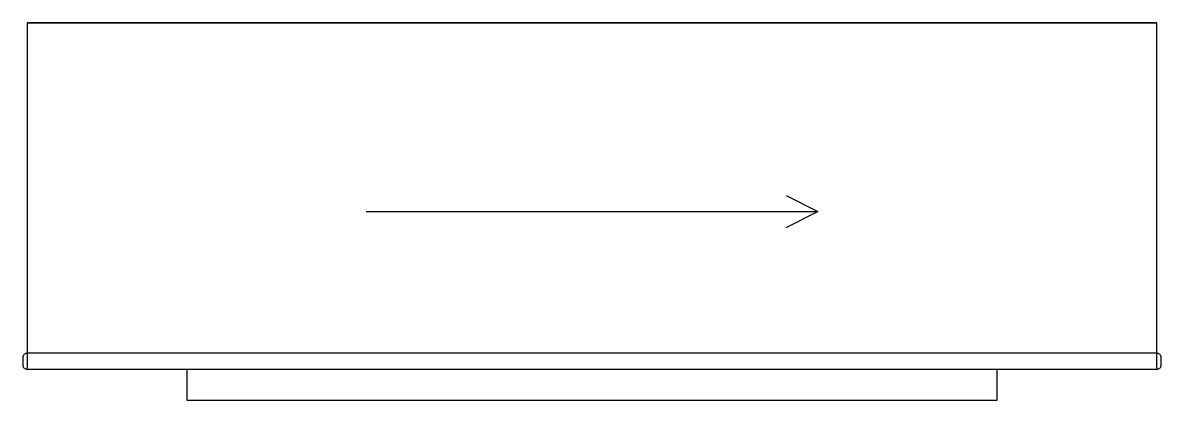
# Model space of a CAD drawing. Header units: millimetres. Extents: x -2 to 532, y 0 to 177.
import ezdxf

# ---------------------------------------------------------------- set-up
doc = ezdxf.new("R2010")
doc.units = ezdxf.units.MM
for name, color, linetype in [('A_SIDE_GROOVE_5.5', 7, 'Continuous'), ('EDGE_BANDING', 7, 'Continuous'), ('GRAIN_DIRECTION', 3, 'Continuous'), ('OUTSIDE_THROUGH', 7, 'Continuous')]:
    doc.layers.add(name, color=color, linetype=linetype)

msp = doc.modelspace()

# ---------------------------------------------------------------- linework, layer by layer
at = {"layer": 'A_SIDE_GROOVE_5.5'}
msp.add_lwpolyline([(-0.01, 14.5), (530.01, 14.5, 0.414214), (532.01, 16.5), (532.01, 20, 0.414214), (530.01, 22), (-0.01, 22, 0.414214), (-2.01, 20), (-2.01, 16.5, 0.414214)], format="xyb", close=True, dxfattribs=at)
at = {"layer": 'EDGE_BANDING'}
for p, q in [((0, 177), (530, 177)), ((75, 0), (455, 0))]:
    msp.add_line(p, q, dxfattribs=at)
at = {"layer": 'GRAIN_DIRECTION'}
for p in [(356, 96), (159, 88.5), (356, 81)]:
    msp.add_line(p, (371, 88.5), dxfattribs=at)
at = {"layer": 'OUTSIDE_THROUGH'}
msp.add_lwpolyline([(75, 14.5), (75, 0), (455, 0), (455, 14.5), (530, 14.5), (530, 177), (0, 177), (0, 14.5)], close=True, dxfattribs=at)

doc.saveas('drawing.dxf')
